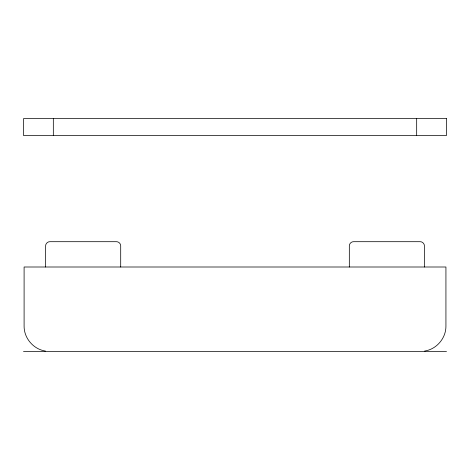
<?xml version="1.0" encoding="UTF-8"?>
<svg xmlns="http://www.w3.org/2000/svg" width="470" height="470" viewBox="0 0 470 470"><rect width="100%" height="100%" fill="white"/><g stroke="black" fill="none" stroke-linecap="round" stroke-linejoin="round"><path stroke-width="0.7" d="M424.58 351.055C436.554 349.316 446.083 338.159 445.93 326.057L445.93 267.001L24.099 267.001L24.099 326.057C23.947 338.159 33.476 349.316 45.455 351.055M23.5 351.366L446.5 351.366M424.416 267.001L424.416 245.916C424.457 243.66 422.454 241.65 420.198 241.697L353.546 241.697C351.296 241.65 349.286 243.66 349.328 245.916L349.328 267.001M416.673 118.634L416.673 135.507M120.702 267.001L120.702 245.916C120.743 243.66 118.74 241.65 116.484 241.697L49.832 241.697C47.576 241.65 45.572 243.66 45.614 245.916L45.614 267.001M53.327 118.634L53.327 135.507M446.5 118.634L23.5 118.634L23.5 135.507L446.5 135.507L446.5 118.634"/></g></svg>
